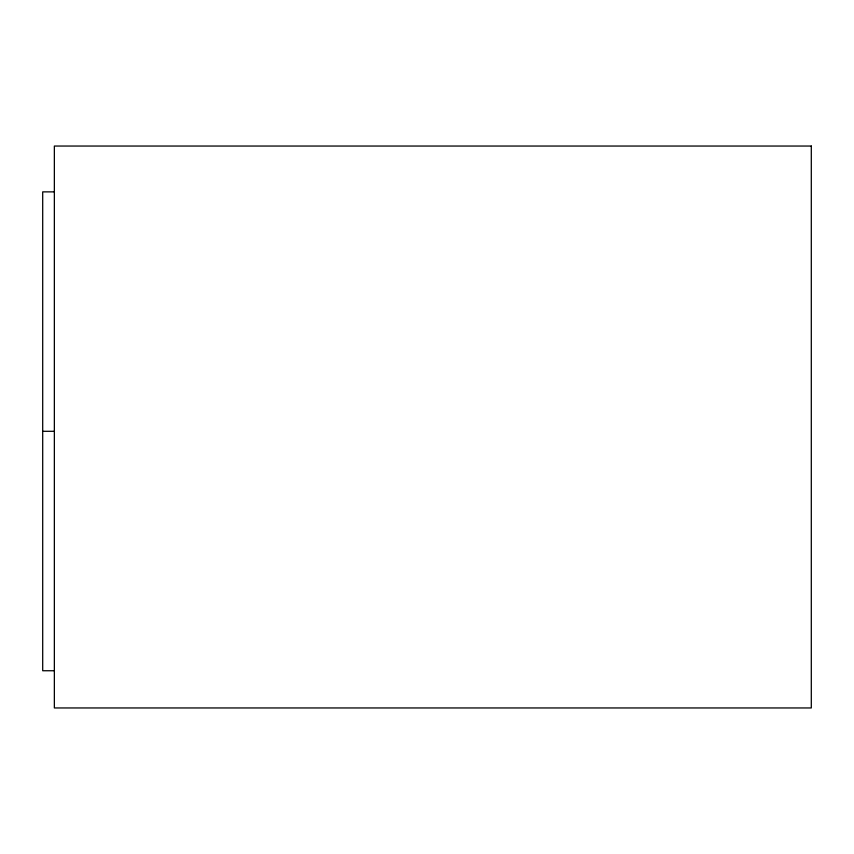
<?xml version="1.0" encoding="UTF-8"?>
<svg xmlns="http://www.w3.org/2000/svg" width="854" height="854" viewBox="0 0 854 854"><rect width="100%" height="100%" fill="white"/><g stroke="black" fill="none" stroke-linecap="round" stroke-linejoin="round"><path stroke-width="1.28" d="M54.357 191.872L42.7 191.872L42.7 670.742L54.357 670.742M42.7 431.302L54.357 431.302M811.3 146.045L54.357 146.045L54.357 707.955L811.3 707.955L811.3 146.045"/></g></svg>
